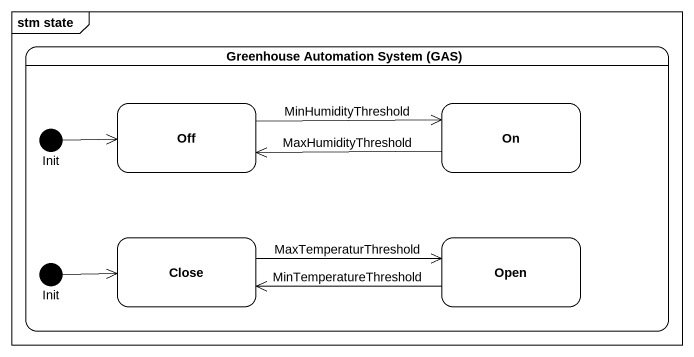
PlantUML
@startuml
mainframe stm state
hide empty description
state "Greenhouse Automation System (GAS)" as Greenhouse_Automation #FFFFFF {
  state Off #FFFFFF
  state "On" as On_ #FFFFFF
  state Init <<start>> #FFFFFF
  state "Init" as Init_2 <<start>> #FFFFFF
  state Close #FFFFFF
  state Open #FFFFFF
}
Off -right-> On_ : MinHumidityThreshold
On_ -left-> Off : MaxHumidityThreshold
Init -right-> Off
Init_2 -right-> Close
Close -right-> Open : MaxTemperaturThreshold
Open -left-> Close : MinTemperatureThreshold
@enduml
